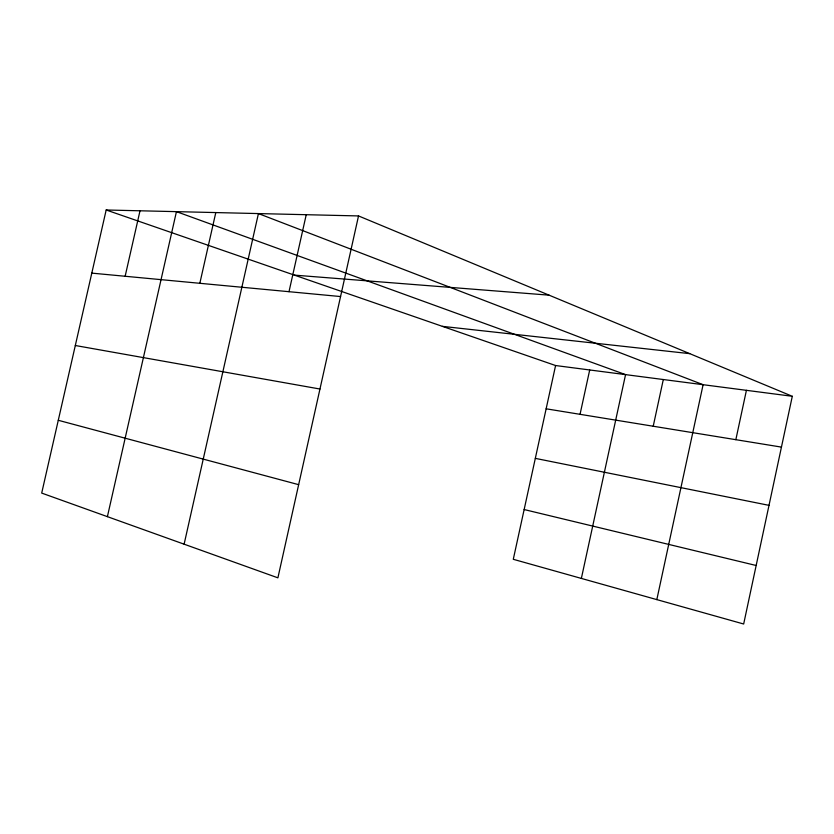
<?xml version="1.0" encoding="UTF-8"?>
<svg xmlns="http://www.w3.org/2000/svg" width="834" height="834" viewBox="0 0 834 834"><rect width="100%" height="100%" fill="white"/><g stroke="black" fill="none" stroke-linecap="round" stroke-linejoin="round"><path stroke-width="1.25" d="M735.838 439.685L746.42 390.322M792.3 396.286L743.667 624.009L513.285 559.301L555.59 365.532L106.179 209.991L41.7 493.082L277.899 577.837L358.526 215.933L792.3 396.286L555.59 365.532M653.22 426.237L663.311 379.522M656.827 599.615L703.104 384.693L258.425 213.577L184.116 544.185M580.047 414.321L589.701 369.962M581.361 578.421L625.563 374.622L176.443 211.648L107.398 516.653M289.002 291.692L306.234 214.703M199.837 283.299L215.797 212.576M125.142 276.262L140.008 210.793M106.179 209.991L358.526 215.933M294.381 275.126L549.085 295.163M91.803 273.125L340.574 296.55M442.385 326.355L689.739 353.647M546.145 408.806L781.448 447.107M75.31 345.505L319.964 389.03M535.324 458.366L769.011 505.352M524.148 509.543L756.167 565.494M58.276 420.284L298.655 484.669"/></g></svg>
